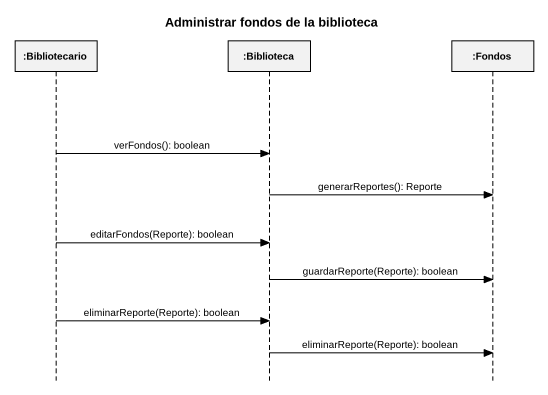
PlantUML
@startuml
title Administrar fondos de la biblioteca
hide footbox
participant ":Bibliotecario" as Bibliotecario
participant ":Biblioteca" as Biblioteca
participant ":Fondos" as Fondos

Bibliotecario -> Biblioteca : verFondos(): boolean
Biblioteca -> Fondos : generarReportes(): Reporte
Bibliotecario -> Biblioteca : editarFondos(Reporte): boolean
Biblioteca -> Fondos : guardarReporte(Reporte): boolean
Bibliotecario -> Biblioteca : eliminarReporte(Reporte): boolean
Biblioteca -> Fondos : eliminarReporte(Reporte): boolean
@enduml
